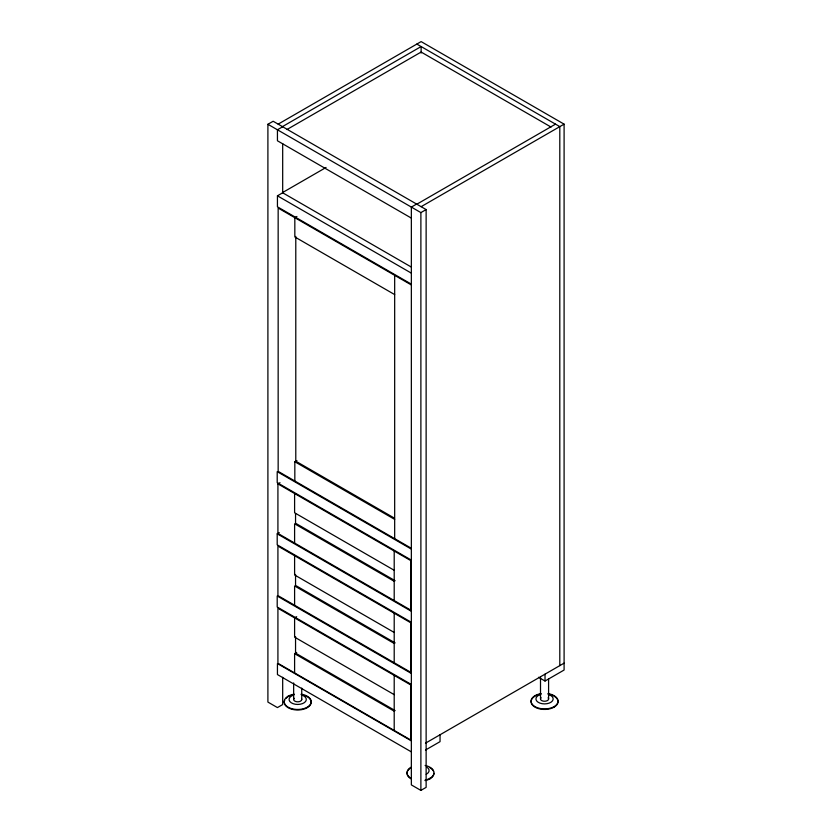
<?xml version="1.0" encoding="UTF-8"?>
<svg xmlns="http://www.w3.org/2000/svg" width="832" height="832" viewBox="0 0 832 832"><rect width="100%" height="100%" fill="white"/><g stroke="black" fill="none" stroke-linecap="round" stroke-linejoin="round"><path stroke-width="1.25" d="M426.213 774.342L426.598 774.051A8.622 4.982 0 0 0 426.598 767.01M282.682 677.29L282.682 704.558L277.441 707.585L267.904 702.083L267.904 124.28L273.156 121.254L426.13 209.57L426.13 787.374L420.888 790.4L411.351 784.898L411.351 207.095L416.593 204.069M278.158 124.145L421.127 41.6L564.096 124.145L564.096 670.03L545.033 681.034L538.533 677.279M282.443 126.62L421.127 46.55L421.127 53.05M282.682 126.755L277.441 129.782L277.441 140.785L411.351 218.098M286.915 129.542L421.127 52.052L551.034 127.057M326.061 167.471L282.443 192.65L411.237 267.01M411.351 284.138L277.441 206.825L277.441 195.822L282.682 192.795M296.93 216.476L294.83 217.693L294.83 236.954L394.67 294.59M416.832 204.204L555.516 124.145M421.127 206.679L564.096 124.145M267.904 124.28L420.888 212.597L426.13 209.57M294.83 481L294.83 461.739L296.93 460.533M277.919 483.891L410.873 560.654L410.873 610.178L277.919 533.416L277.919 483.891L280.01 482.685M411.112 622.149L277.202 544.835L277.202 533.832L279.302 532.615M296.691 616.678L294.601 617.885L294.601 637.146L394.202 694.647M294.601 672.911L294.601 653.65L296.691 652.444M425.464 743.184L564.096 663.146M425.464 750.058L440.045 741.645L440.045 734.77M416.832 44.075L559.801 126.62L559.801 665.621M277.441 195.822L411.351 273.135M411.351 284.96L278.158 208.062L278.158 471.37L411.351 548.278M394.503 518.19L295.786 461.188L295.786 236.402M294.83 461.739L394.67 519.386M411.112 548.964L277.202 471.65L277.202 482.654L411.112 559.967M394.202 570.284L294.601 512.782L294.601 493.522M395.148 580.736L295.547 523.234L295.547 513.458M394.202 581.287L294.601 523.786L294.601 543.046M277.202 533.832L411.112 611.146M394.202 632.466L294.601 574.964L294.601 555.703M395.148 642.928L295.547 585.416L295.547 574.413M394.202 643.469L294.601 585.967L294.601 605.228M411.112 673.327L277.202 596.014L277.202 607.017L411.112 684.33M395.148 710.611L295.547 653.11L295.547 636.594M294.601 653.65L394.202 711.162M411.351 740.875L277.441 663.562L277.441 674.565L411.351 751.878M554.081 706.638L554.081 707.169M548.59 678.683L548.59 698.974M545.033 674.149L545.033 681.034M540.509 677.3L540.509 698.859M430.03 778.253L430.03 778.794M420.888 212.597L420.888 790.4M394.67 275.33L394.67 538.647M394.202 551.023L394.202 600.548M394.202 613.205L394.202 662.73M394.202 675.386L394.202 730.423M301.735 688.106L301.735 699.525M293.654 682.926L293.654 699.41M288.163 696.186L288.163 696.717A13.478 7.779 0 0 1 290.95 695.479M282.682 143.634L282.682 192.972M548.101 697.798A4.046 2.33 0 0 1 547.342 700.606A4.046 2.33 0 0 1 542.443 700.908L541.622 700.523A4.046 2.33 0 0 1 541.102 697.705M548.038 693.618A13.478 7.779 0 0 1 555.589 705.598A13.478 7.779 0 0 1 533.51 705.598A13.478 7.779 0 0 1 541.06 693.618M548.038 694.148A13.478 7.779 0 0 1 555.589 706.129A13.478 7.779 0 0 1 533.51 706.129A13.478 7.779 0 0 1 541.06 694.148M548.86 694.606A8.622 4.982 0 0 1 551.158 702.114A8.622 4.982 0 0 1 537.94 702.114A8.622 4.982 0 0 1 540.238 694.606M301.621 698.922A4.046 2.33 0 0 1 300.082 701.355A4.046 2.33 0 0 1 295.589 701.459L294.767 701.074A4.046 2.33 0 0 1 294.237 698.256M301.184 694.169A13.478 7.779 0 0 1 308.734 706.15A13.478 7.779 0 0 1 286.655 706.15A13.478 7.779 0 0 1 294.206 694.169M309.369 698.329A13.478 7.779 0 0 1 299.458 709.935A13.478 7.779 0 0 1 284.679 700.201M286.021 698.329A13.478 7.779 0 0 1 287.373 697.216M291.99 695.167A13.478 7.779 0 0 1 294.206 694.699M301.184 694.699A13.478 7.779 0 0 1 303.389 695.167M304.429 695.479A13.478 7.779 0 0 1 308.734 697.757M302.006 695.157A8.622 4.982 0 0 1 304.304 702.666A8.622 4.982 0 0 1 291.086 702.666A8.622 4.982 0 0 1 293.384 695.157M425.11 765.44A13.478 7.779 0 0 1 433.982 772.751A13.478 7.779 0 0 1 425.11 780.073M410.977 778.253A13.478 7.779 0 0 1 410.977 767.25M433.982 773.282A13.478 7.779 0 0 1 425.11 780.603M410.977 778.794A13.478 7.779 0 0 1 410.977 767.78M430.03 767.78A13.478 7.779 0 0 1 433.524 771.274M410.873 622.835L277.919 546.073L277.919 595.598L410.873 672.36L410.873 622.835M410.873 685.017L277.919 608.254L277.919 663.281L410.873 740.054L410.873 685.017"/></g></svg>
